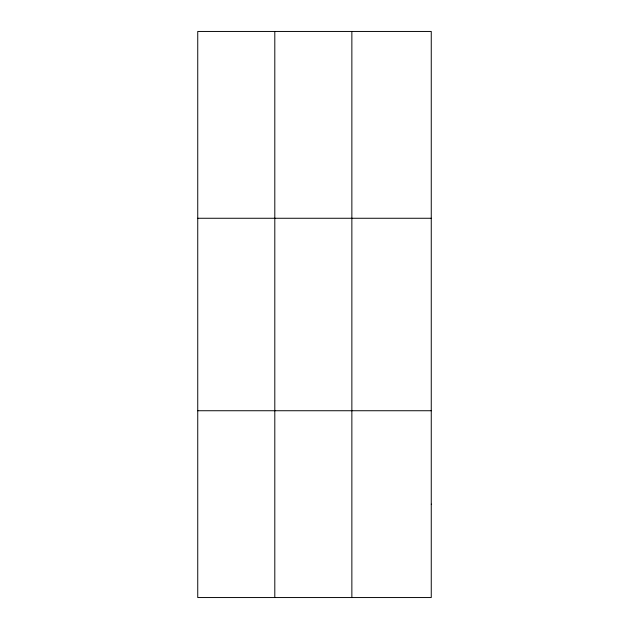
<?xml version="1.0" encoding="UTF-8"?>
<svg xmlns="http://www.w3.org/2000/svg" width="629" height="629" viewBox="0 0 629 629"><rect width="100%" height="100%" fill="white"/><g stroke="black" fill="none" stroke-linecap="round" stroke-linejoin="round"><path stroke-width="0.94" d="M274.802 31.45L274.802 597.55M351.863 31.45L351.863 597.55M197.742 218.263L431.258 218.263M197.742 410.737L431.258 410.737M431.258 504.144L431.258 597.55L197.742 597.55L197.742 31.45L431.258 31.45L431.258 504.144"/></g></svg>
